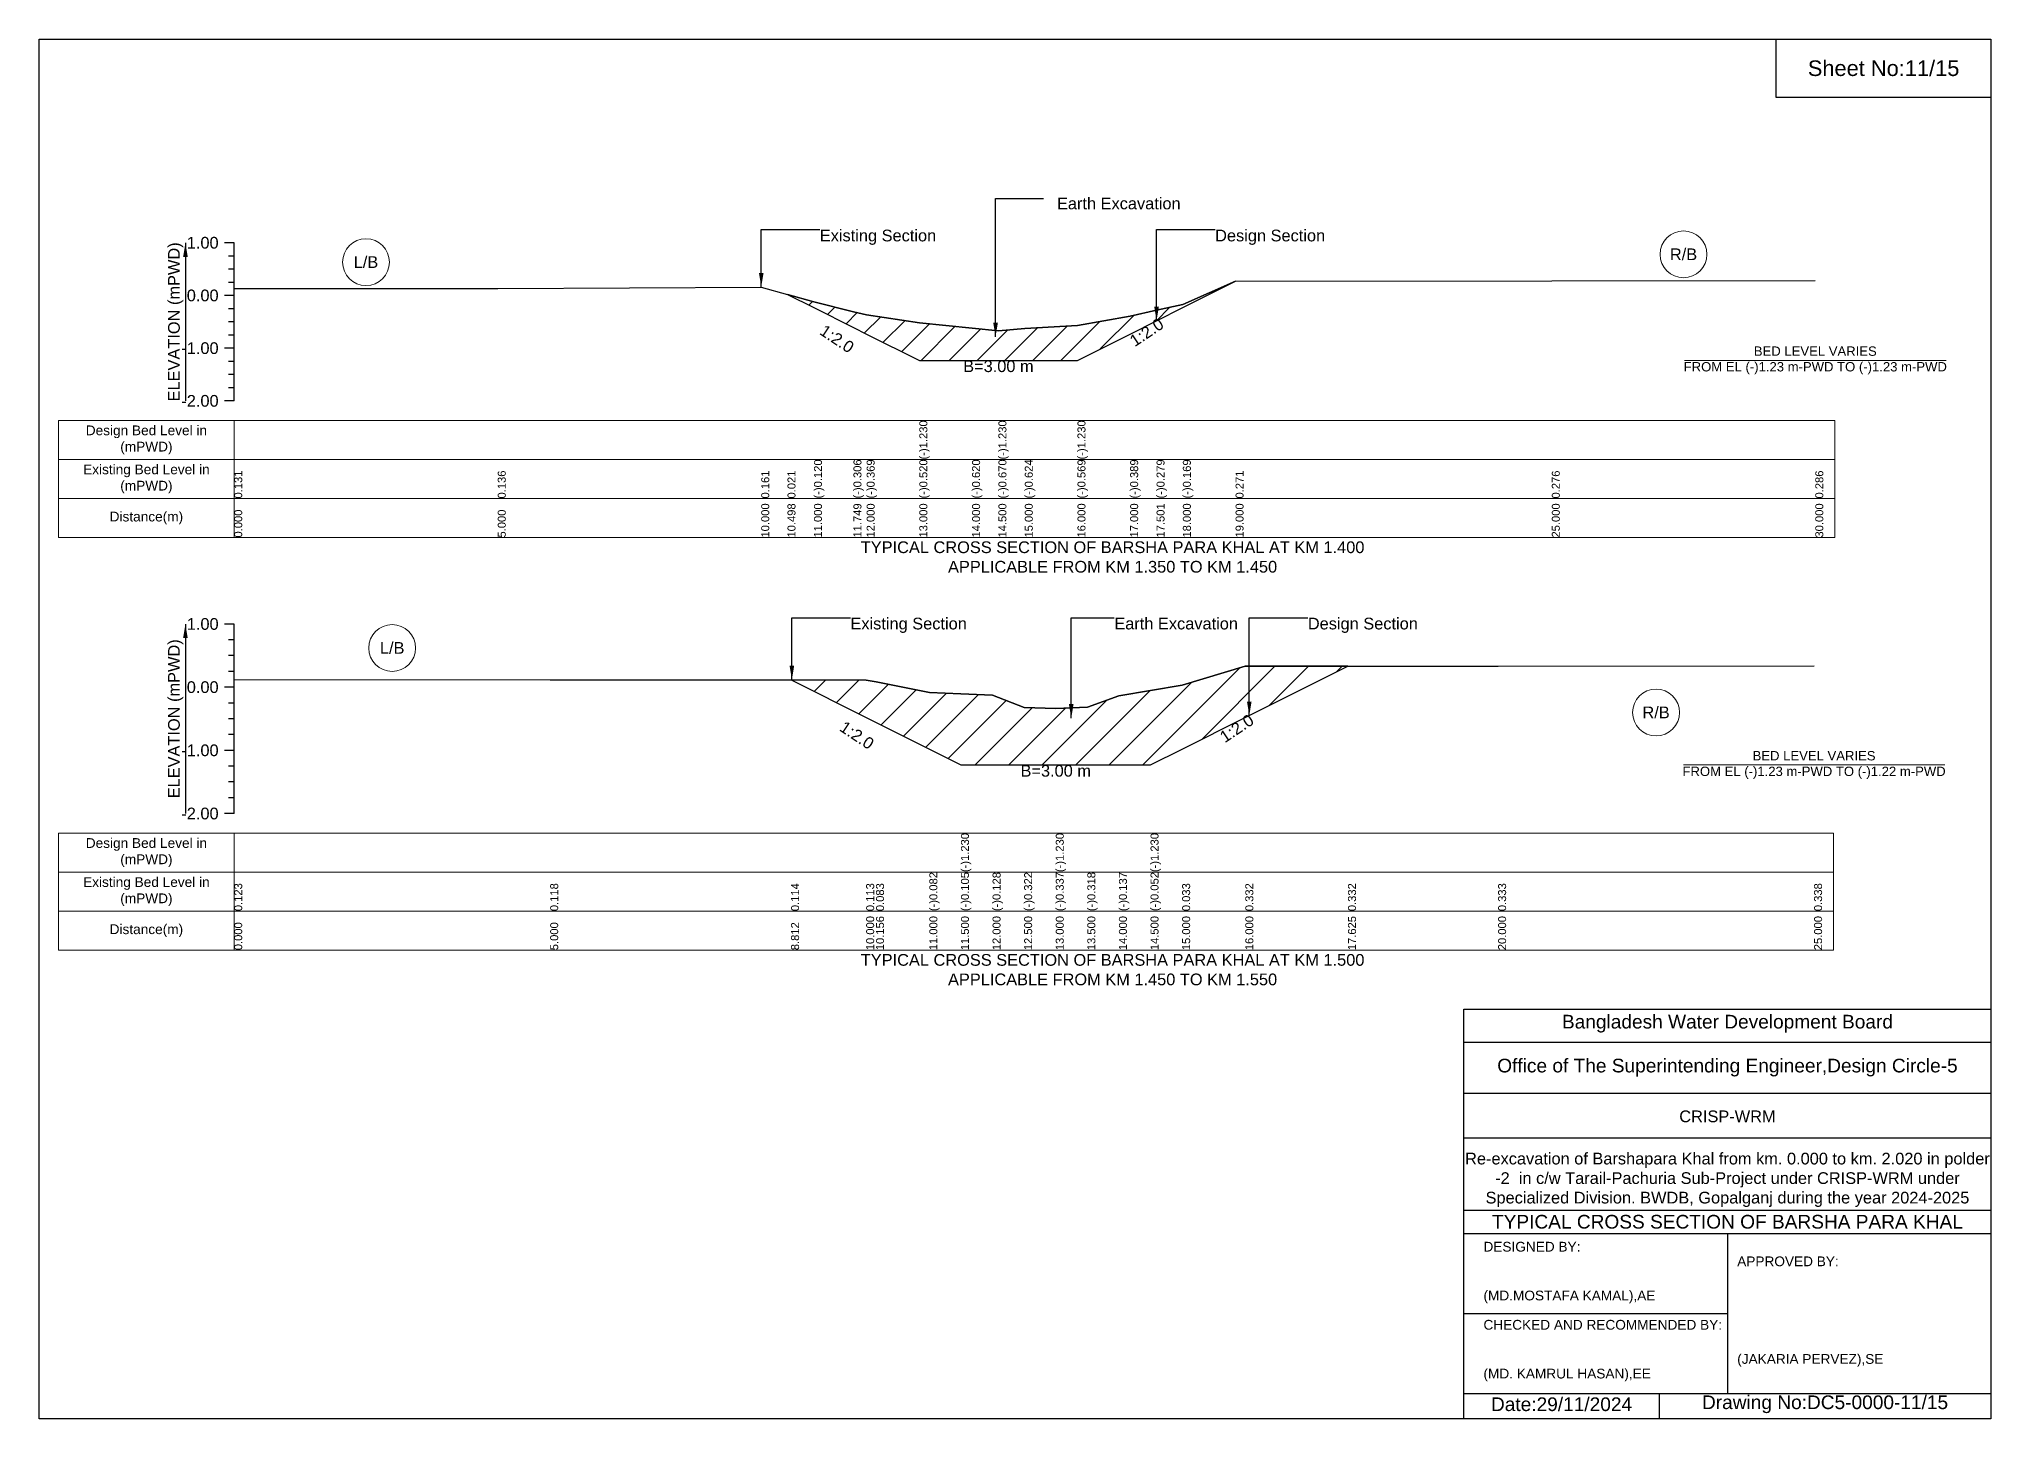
# Model space of a CAD drawing. Header units: inches. Extents: x 91000 to 248000, y -12937 to 0.
# Drawn here: x 200000 to 208000, y -5656 to 0 of the extents above; entities that cross this region are included whole.
import ezdxf

# ---------------------------------------------------------------- set-up
doc = ezdxf.new("R2010")
doc.units = ezdxf.units.IN
doc.header["$LTSCALE"] = 7
doc.header["$MEASUREMENT"] = 0
for name, color, linetype, lineweight in [('Cross section Data Border', 7, 'Continuous', 9), ('Cross Section Labels', 7, 'Continuous', 9), ('Existing_Bed_Level for Xsection', 7, 'Continuous', 25)]:
    doc.layers.add(name, color=color, linetype=linetype, lineweight=lineweight)
doc.styles.get("Standard").update_dxf_attribs({"font": 'arial.ttf'})
doc.dimstyles.get("Standard").update_dxf_attribs({"dimtxt": 0.18, "dimasz": 0.18, "dimexe": 0.18, "dimexo": 0.0625, "dimgap": 0.09, "dimtad": 0, "dimtih": 1, "dimtoh": 1, "dimdec": 4, "dimzin": 0, "dimdsep": 46, "dimtxsty": 'Standard', "dimcen": 0.09, "dimadec": 0, "dimazin": 0, "dimtfac": 1, "dimtdec": 4, "dimtofl": 0, "dimtmove": 0, "dimatfit": 3, "dimfxl": 1, "dimtolj": 1, "dimtzin": 0, "dimarcsym": 0})

msp = doc.modelspace()

# ---------------------------------------------------------------- hatches: boundary and pattern name
at = {"layer": 'Existing_Bed_Level for Xsection'}
h = msp.add_hatch(dxfattribs=at)
h.set_pattern_fill('ANSI31', color=256, scale=648, style=0)
h.paths.add_polyline_path([(203067.5, -1046.7), (203176, -1101), (203337.8, -1181.8), (203392, -1209), (203608, -1317), (203824, -1317), (203932, -1317), (204040, -1317), (204256, -1317), (204472, -1209), (204580.2, -1154.9), (204688, -1101), (204904, -993), (204904.4, -992.7), (204904, -992.7), (204688, -1087.8), (204580.2, -1111.5), (204472, -1135.3), (204256, -1174.2), (204040, -1186.1), (203932, -1196), (203824, -1185.2), (203608, -1163.6), (203392, -1131), (203337.8, -1117.5), (203176, -1077.2)])
h = msp.add_hatch(dxfattribs=at)
h.set_pattern_fill('ANSI31', color=256, scale=777, style=0)
h.set_pattern_definition([(45, (0, 320), (-68.677746, 68.677746), [])])
h.paths.add_polyline_path([(203082.2, -2627.1), (203390, -2781), (203430.4, -2801.2), (203649, -2910.5), (203778.5, -2975.3), (203908, -2975.3), (204037.5, -2975.3), (204167, -2975.3), (204296.5, -2975.3), (204426, -2975.3), (204555.5, -2975.3), (204685, -2910.5), (204944, -2781), (204960.2, -2773), (205364.8, -2570.6), (204960.2, -2570.7), (204944, -2570.7), (204685, -2648.2), (204555.5, -2670.2), (204426, -2692.2), (204296.5, -2739.1), (204167, -2744), (204037.5, -2740.1), (203908, -2689.9), (203778.5, -2683.9), (203649, -2678), (203430.4, -2635.3), (203390, -2627.4)])

# ---------------------------------------------------------------- linework, layer by layer
for points in [[(200000, 0), (208000, 0), (208000, -5656), (200000, -5656)], [(207120, 0), (208000, 0), (208000, -240), (207120, -240)]]:
    msp.add_lwpolyline(points, close=True)
for points in [[(205840, -5656), (205840, -3976), (208000, -3976)], [(205840, -4112), (208000, -4112)], [(205840, -4320), (208000, -4320)], [(205840, -4504), (208000, -4504)], [(205840, -4800), (208000, -4800)], [(205840, -4896), (208000, -4896)], [(206920, -4896), (206920, -5552)], [(205840, -5224), (206920, -5224)], [(205840, -5552), (208000, -5552)], [(206640, -5552), (206640, -5656)]]:
    msp.add_lwpolyline(points)
at = {"layer": 'Cross section Data Border'}
for points in [[(200080, -1563.3), (207360, -1563.3), (207360, -2043.3), (200080, -2043.3)], [(200080, -3254.7), (207355, -3254.7), (207355, -3734.7), (200080, -3734.7)]]:
    msp.add_lwpolyline(points, close=True, dxfattribs=at)
for points in [[(200800, -1563.3), (200800, -2043.3)], [(200080, -1723.3), (207360, -1723.3)], [(200080, -1883.3), (207360, -1883.3)], [(200800, -3254.7), (200800, -3734.7)], [(200080, -3414.7), (207355, -3414.7)], [(200080, -3574.7), (207355, -3574.7)]]:
    msp.add_lwpolyline(points, dxfattribs=at)
at = {"layer": 'Cross Section Labels'}
for points in [[(206744.2, -1317), (207815.8, -1317)], [(206739.2, -2975.3), (207810.8, -2975.3)]]:
    msp.add_lwpolyline(points, dxfattribs=at)
for centre in [(206740, -882.6), (201340, -914.4), (201447.5, -2496), (206627.5, -2760.3)]:
    msp.add_circle(centre, 96, dxfattribs=at)
at = {"layer": 'Existing_Bed_Level for Xsection'}
for points in [[(200800, -835.3), (200760, -835.3)], [(200800, -1483.3), (200800, -1267.3), (200800, -1051.3), (200800, -835.3)], [(200800, -889.3), (200776, -889.3)], [(200800, -943.3), (200776, -943.3)], [(200800, -997.3), (200776, -997.3)], [(200800, -1023), (201880, -1021.9), (202960, -1016.5), (203067.5, -1046.7), (203176, -1077.2), (203337.8, -1117.5), (203392, -1131), (203608, -1163.6), (203608, -1163.6), (203824, -1185.2), (203932, -1196), (203932, -1196), (204040, -1186.1), (204256, -1174.2), (204256, -1174.2), (204472, -1135.3), (204580.2, -1111.5), (204688, -1087.8), (204904, -992.7), (204904.4, -992.7), (206200, -991.7), (207280, -989.5)], [(200800, -1051.3), (200760, -1051.3)], [(200800, -1105.3), (200776, -1105.3)], [(200800, -1159.3), (200776, -1159.3)], [(200800, -1267.3), (200760, -1267.3)], [(200800, -1213.3), (200776, -1213.3)], [(200800, -1321.3), (200776, -1321.3)], [(200800, -1375.3), (200776, -1375.3)], [(200800, -1429.3), (200776, -1429.3)], [(200800, -1483.3), (200760, -1483.3)], [(200800, -2397.7), (200760, -2397.7)], [(200800, -3174.7), (200800, -2915.7), (200800, -2656.7), (200800, -2397.7)], [(200800, -2462.5), (200776, -2462.5)], [(200800, -2527.2), (200776, -2527.2)], [(200800, -2592), (200776, -2592)], [(200800, -2624.9), (202095, -2626.2), (203082.2, -2627.1), (203390, -2627.4), (203430.4, -2635.3), (203649, -2678), (203778.5, -2683.9), (203778.5, -2683.9), (203908, -2689.9), (204037.5, -2740.1), (204167, -2744), (204167, -2744), (204296.5, -2739.1), (204426, -2692.2), (204555.5, -2670.2), (204555.5, -2670.2), (204685, -2648.2), (204944, -2570.7), (204960.2, -2570.7), (205364.8, -2570.6), (205980, -2570.5), (207275, -2569.2)], [(200800, -2656.7), (200760, -2656.7)], [(200800, -2721.5), (200776, -2721.5)], [(200800, -2786.2), (200776, -2786.2)], [(200800, -2851), (200776, -2851)], [(200800, -2915.7), (200760, -2915.7)], [(200800, -2980.5), (200776, -2980.5)], [(200800, -3045.2), (200776, -3045.2)], [(200800, -3110), (200776, -3110)], [(200800, -3174.7), (200760, -3174.7)]]:
    msp.add_lwpolyline(points, dxfattribs=at)
for points in [[(203067.5, -1046.7), (203176, -1101), (203337.8, -1181.8), (203392, -1209), (203608, -1317), (203608, -1317), (203824, -1317), (203932, -1317), (203932, -1317), (204040, -1317), (204256, -1317), (204256, -1317), (204472, -1209), (204580.2, -1154.9), (204688, -1101), (204904, -993), (204904.4, -992.7), (204904, -992.7), (204688, -1087.8), (204580.2, -1111.5), (204472, -1135.3), (204256, -1174.2), (204256, -1174.2), (204040, -1186.1), (203932, -1196), (203932, -1196), (203824, -1185.2), (203608, -1163.6), (203608, -1163.6), (203392, -1131), (203337.8, -1117.5), (203176, -1077.2)], [(203082.2, -2627.1), (203082.2, -2627.1), (203390, -2781), (203430.4, -2801.2), (203649, -2910.5), (203778.5, -2975.3), (203778.5, -2975.3), (203908, -2975.3), (204037.5, -2975.3), (204167, -2975.3), (204167, -2975.3), (204296.5, -2975.3), (204426, -2975.3), (204555.5, -2975.3), (204555.5, -2975.3), (204685, -2910.5), (204944, -2781), (204960.2, -2773), (205364.8, -2570.6), (204960.2, -2570.7), (204944, -2570.7), (204685, -2648.2), (204555.5, -2670.2), (204555.5, -2670.2), (204426, -2692.2), (204296.5, -2739.1), (204167, -2744), (204167, -2744), (204037.5, -2740.1), (203908, -2689.9), (203778.5, -2683.9), (203778.5, -2683.9), (203649, -2678), (203430.4, -2635.3), (203390, -2627.4), (203082.2, -2627.1)]]:
    msp.add_lwpolyline(points, close=True, dxfattribs=at)

# ---------------------------------------------------------------- texts
at = {"attachment_point": 5}
for s, insert, char_height in [('Sheet No:11/15', (207560, -120), 64), ('Bangladesh Water Development Board', (206920, -4036), 56), ('Office of The Superintending Engineer,Design Circle-5', (206920, -4216), 56)]:
    msp.add_mtext(s, dxfattribs=dict(at, insert=insert, char_height=char_height))
for s, insert, char_height, width, attachment_point in [('CRISP-WRM', (206920, -4416), 48, 2240, 5), ('Re-excavation of Barshapara Khal from km. 0.000 to km. 2.020 in polder -2  in c/w Tarail-Pachuria Sub-Project under CRISP-WRM under Specialized Division. BWDB, Gopalganj during the year 2024-2025', (206920, -4676), 48, 2160, 5), ('TYPICAL CROSS SECTION OF BARSHA PARA KHAL', (206920, -4848), 56, 2240, 5), ('DESIGNED BY:^J^J^J(MD.MOSTAFA KAMAL),AE', (205920, -5056), 40, 1120, 4), ('APPROVED BY:^J^J^J^J^J^J(JAKARIA PERVEZ),SE', (206960, -5216), 40, 1120, 4), ('CHECKED AND RECOMMENDED BY:^J^J^J(MD. KAMRUL HASAN),EE', (205920, -5376), 40, 1120, 4), ('Date:29/11/2024', (206240, -5596), 56, 1120, 5), ('Drawing No:DC5-0000-11/15', (207320, -5596), 56, 1760, 5)]:
    msp.add_mtext(s, dxfattribs=dict(insert=insert, char_height=char_height, width=width, attachment_point=attachment_point))
at = {"layer": 'Cross section Data Border', "char_height": 40, "width": 640, "attachment_point": 5}
for s, insert in [('Design Bed Level in (mPWD)', (200440, -1643.3)), ('Existing Bed Level in (mPWD)', (200440, -1803.3)), ('Distance(m)', (200440, -1963.3)), ('Design Bed Level in (mPWD)', (200440, -3334.7)), ('Existing Bed Level in (mPWD)', (200440, -3494.7)), ('Distance(m)', (200440, -3654.7))]:
    msp.add_mtext(s, dxfattribs=dict(at, insert=insert))
at = {"layer": 'Cross Section Labels'}
for s, insert, char_height, attachment_point in [('Earth Excavation', (204172, -649.8), 48, 1), ('Existing Section', (203200, -781.3), 48, 1), ('Design Section', (204820.2, -781.3), 48, 1), ('R/B', (206740, -882.6), 48, 5), ('L/B', (201340, -914.4), 48, 5), ('BED LEVEL VARIES ^JFROM EL (-)1.23 m-PWD TO (-)1.23 m-PWD', (207280, -1317), 38.4, 5), ('B=3.00 m', (203932, -1317), 48, 2), ('TYPICAL CROSS SECTION OF BARSHA PARA KHAL AT KM 1.400^JAPPLICABLE FROM KM 1.350 TO KM 1.450', (204400, -2123.3), 48, 5), ('Existing Section', (203325.5, -2371.8), 48, 1), ('Earth Excavation', (204407, -2371.8), 48, 1), ('Design Section', (205200.2, -2371.8), 48, 1), ('L/B', (201447.5, -2496), 48, 5), ('R/B', (206627.5, -2760.3), 48, 5), ('BED LEVEL VARIES ^JFROM EL (-)1.23 m-PWD TO (-)1.22 m-PWD', (207275, -2975.3), 38.4, 5), ('B=3.00 m', (204167, -2975.3), 48, 2), ('TYPICAL CROSS SECTION OF BARSHA PARA KHAL AT KM 1.500^JAPPLICABLE FROM KM 1.450 TO KM 1.550', (204400, -3814.7), 48, 5)]:
    msp.add_mtext(s, dxfattribs=dict(at, insert=insert, char_height=char_height, attachment_point=attachment_point))
at = {"layer": 'Cross Section Labels', "char_height": 48, "attachment_point": 2}
for insert, rotation in [((203283.8, -1208.8), 326.30993), ((204526.2, -1181.9), 33.69007), ((204895.4, -2805.3), 33.69007), ((203365.6, -2833.6), 326.30993)]:
    msp.add_mtext('1:2.0', dxfattribs=dict(at, insert=insert, rotation=rotation))
at = {"layer": 'Existing_Bed_Level for Xsection', "rotation": 90}
for s, insert, char_height, attachment_point in [('ELEVATION (mPWD)', (200560, -1159.3), 48, 5), ('(-)1.230', (203608, -1723.3), 32.8, 1), ('(-)1.230', (203932, -1723.3), 32.8, 1), ('(-)1.230', (204256, -1723.3), 32.8, 1), ('(-)0.120', (203176, -1883.3), 32.8, 1), ('(-)0.306', (203337.8, -1883.3), 32.8, 1), ('(-)0.369', (203392, -1883.3), 32.8, 1), ('(-)0.520', (203608, -1883.3), 32.8, 1), ('(-)0.620', (203824, -1883.3), 32.8, 1), ('(-)0.670', (203932, -1883.3), 32.8, 1), ('(-)0.624', (204040, -1883.3), 32.8, 1), ('(-)0.569', (204256, -1883.3), 32.8, 1), ('(-)0.389', (204472, -1883.3), 32.8, 1), ('(-)0.279', (204580.2, -1883.3), 32.8, 1), ('(-)0.169', (204688, -1883.3), 32.8, 1), ('0.131', (200800, -1883.3), 32.8, 1), ('0.136', (201880, -1883.3), 32.8, 1), ('0.161', (202960, -1883.3), 32.8, 1), ('0.021', (203067.5, -1883.3), 32.8, 1), ('0.271', (204904, -1883.3), 32.8, 1), ('0.276', (206200, -1883.3), 32.8, 1), ('0.286', (207280, -1883.3), 32.8, 1), ('10.000', (202960, -2043.3), 32.8, 1), ('10.498', (203067.5, -2043.3), 32.8, 1), ('11.000', (203176, -2043.3), 32.8, 1), ('11.749', (203337.8, -2043.3), 32.8, 1), ('12.000', (203392, -2043.3), 32.8, 1), ('13.000', (203608, -2043.3), 32.8, 1), ('14.000', (203824, -2043.3), 32.8, 1), ('14.500', (203932, -2043.3), 32.8, 1), ('15.000', (204040, -2043.3), 32.8, 1), ('16.000', (204256, -2043.3), 32.8, 1), ('17.000', (204472, -2043.3), 32.8, 1), ('17.501', (204580.2, -2043.3), 32.8, 1), ('18.000', (204688, -2043.3), 32.8, 1), ('19.000', (204904, -2043.3), 32.8, 1), ('25.000', (206200, -2043.3), 32.8, 1), ('30.000', (207280, -2043.3), 32.8, 1), ('0.000', (200800, -2043.3), 32.8, 1), ('5.000', (201880, -2043.3), 32.8, 1), ('ELEVATION (mPWD)', (200560, -2786.2), 48, 5), ('(-)1.230', (203778.5, -3414.7), 32.8, 1), ('(-)1.230', (204167, -3414.7), 32.8, 1), ('(-)1.230', (204555.5, -3414.7), 32.8, 1), ('(-)0.082', (203649, -3574.7), 32.8, 1), ('(-)0.105', (203778.5, -3574.7), 32.8, 1), ('(-)0.128', (203908, -3574.7), 32.8, 1), ('(-)0.322', (204037.5, -3574.7), 32.8, 1), ('(-)0.337', (204167, -3574.7), 32.8, 1), ('(-)0.318', (204296.5, -3574.7), 32.8, 1), ('(-)0.137', (204426, -3574.7), 32.8, 1), ('(-)0.052', (204555.5, -3574.7), 32.8, 1), ('0.123', (200800, -3574.7), 32.8, 1), ('0.118', (202095, -3574.7), 32.8, 1), ('0.114', (203082.2, -3574.7), 32.8, 1), ('0.113', (203390, -3574.7), 32.8, 1), ('0.083', (203430.4, -3574.7), 32.8, 1), ('0.033', (204685, -3574.7), 32.8, 1), ('0.332', (204944, -3574.7), 32.8, 1), ('0.332', (205364.8, -3574.7), 32.8, 1), ('0.333', (205980, -3574.7), 32.8, 1), ('0.338', (207275, -3574.7), 32.8, 1), ('10.000', (203390, -3734.7), 32.8, 1), ('10.156', (203430.4, -3734.7), 32.8, 1), ('11.000', (203649, -3734.7), 32.8, 1), ('11.500', (203778.5, -3734.7), 32.8, 1), ('12.000', (203908, -3734.7), 32.8, 1), ('12.500', (204037.5, -3734.7), 32.8, 1), ('13.000', (204167, -3734.7), 32.8, 1), ('13.500', (204296.5, -3734.7), 32.8, 1), ('14.000', (204426, -3734.7), 32.8, 1), ('14.500', (204555.5, -3734.7), 32.8, 1), ('15.000', (204685, -3734.7), 32.8, 1), ('16.000', (204944, -3734.7), 32.8, 1), ('17.625', (205364.8, -3734.7), 32.8, 1), ('20.000', (205980, -3734.7), 32.8, 1), ('25.000', (207275, -3734.7), 32.8, 1), ('0.000', (200800, -3734.7), 32.8, 1), ('5.000', (202095, -3734.7), 32.8, 1), ('8.812', (203082.2, -3734.7), 32.8, 1)]:
    msp.add_mtext(s, dxfattribs=dict(at, insert=insert, char_height=char_height, attachment_point=attachment_point))
at = {"layer": 'Existing_Bed_Level for Xsection', "char_height": 48, "attachment_point": 6}
for s, insert in [('1.00', (200736, -835.3)), ('0.00', (200736, -1051.3)), ('-1.00', (200736, -1267.3)), ('-2.00', (200736, -1483.3)), ('1.00', (200736, -2397.7)), ('0.00', (200736, -2656.7)), ('-1.00', (200736, -2915.7)), ('-2.00', (200736, -3174.7))]:
    msp.add_mtext(s, dxfattribs=dict(at, insert=insert))

# ---------------------------------------------------------------- leaders
at = {"layer": 'Cross Section Labels', "annotation_type": 0, "has_hookline": 1, "hookline_direction": 0}
for points, text_width in [([(203920.3, -1220.3), (203920.3, -653.2), (204117.1, -653.2)], 497), ([(202960, -1016.5), (202960, -781.3), (203199.9, -781.3)], 467.2), ([(204580.2, -1154.9), (204580.2, -781.3), (204820.1, -781.3)], 441.2), ([(203085.5, -2626.2), (203085.5, -2371.8), (203325.4, -2371.8)], 467.2), ([(204230.5, -2783.8), (204230.5, -2371.8), (204406.9, -2371.8)], 497), ([(204960.2, -2773), (204960.2, -2371.8), (205200.1, -2371.8)], 441.2)]:
    msp.add_leader(points, dimstyle='Standard', override={"dimasz": 57.6}, dxfattribs=dict(at, text_width=text_width))
at = {"layer": 'Existing_Bed_Level for Xsection'}
for points in [[(200600, -835.3), (200600, -1483.3)], [(200600, -2397.7), (200600, -3174.7)]]:
    msp.add_leader(points, dimstyle='Standard', override={"dimasz": 57.6}, dxfattribs=at)

doc.saveas('drawing.dxf')
